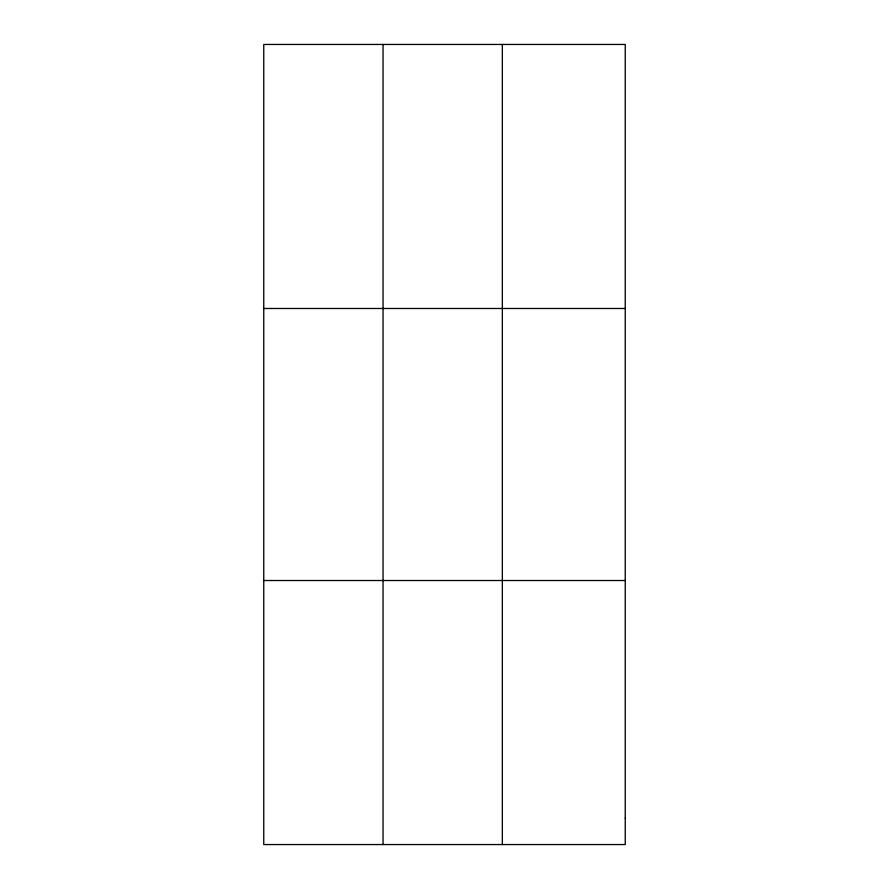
<?xml version="1.0" encoding="UTF-8"?>
<svg xmlns="http://www.w3.org/2000/svg" width="889" height="889" viewBox="0 0 889 889"><rect width="100%" height="100%" fill="white"/><g stroke="black" fill="none" stroke-linecap="round" stroke-linejoin="round"><path stroke-width="1.33" d="M383.048 844.55L383.048 44.45M502.341 844.55L502.341 44.45M263.755 308.483L625.245 308.483M263.755 580.517L625.245 580.517M625.245 818.147L625.245 844.55L263.755 844.55L263.755 44.45L625.245 44.45L625.245 818.147"/></g></svg>
